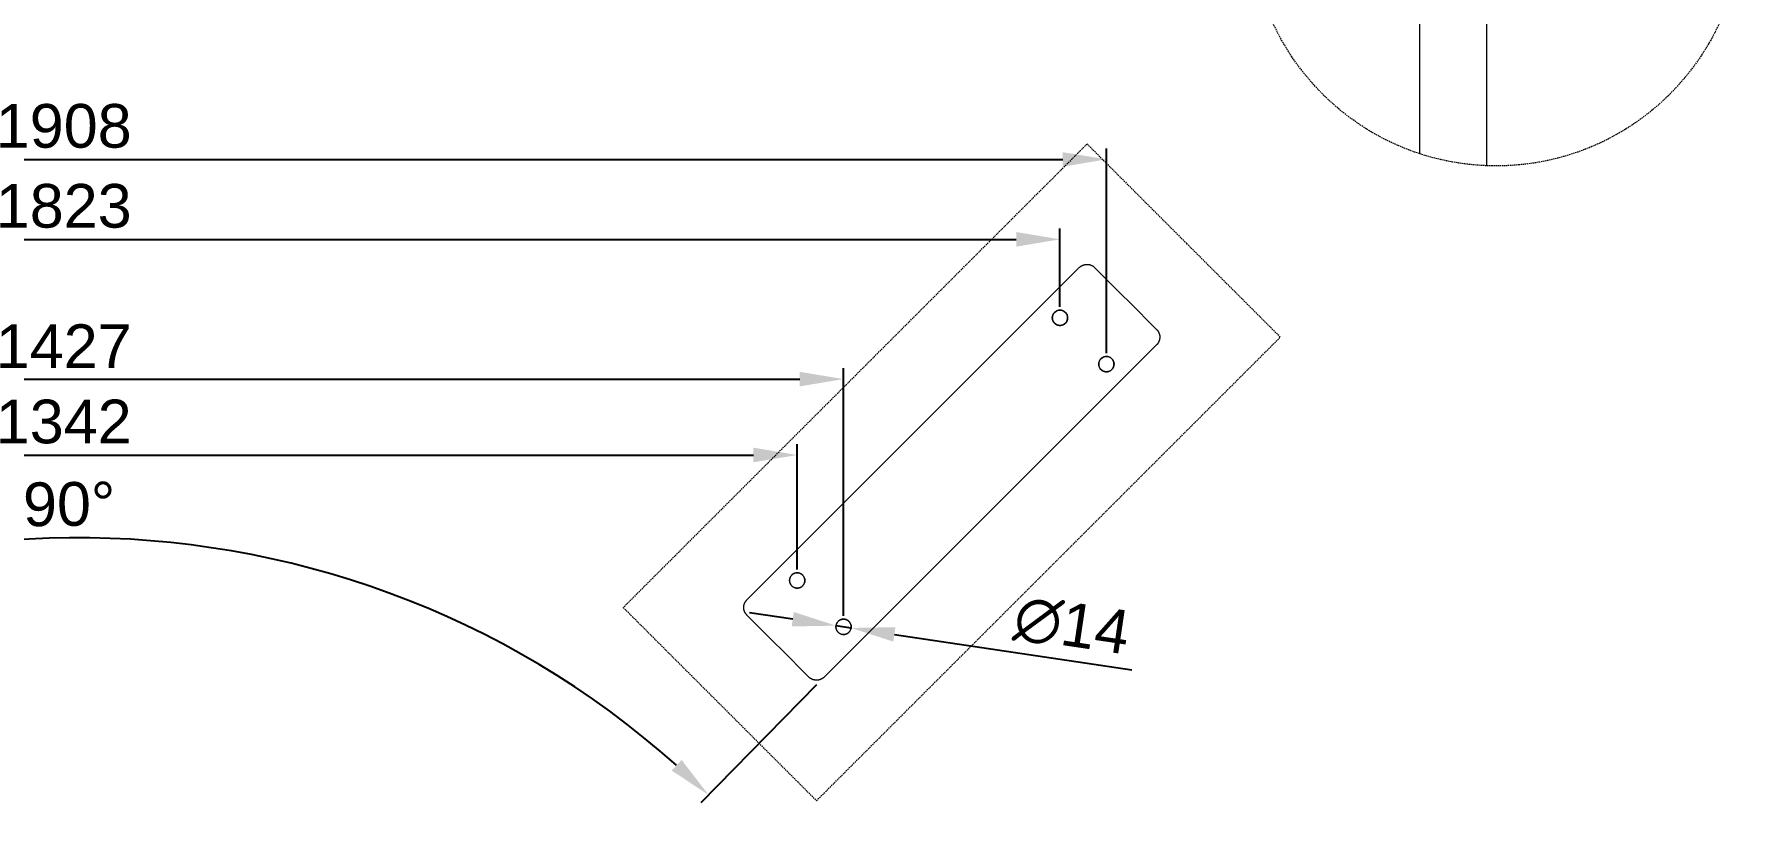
# Model space of a CAD drawing. Header units: millimetres. Extents: x -507 to 4570, y -12 to 3479.
# Drawn here: x 773 to 2335, y -12 to 703 of the extents above; entities that cross this region are included whole.
import ezdxf

# ---------------------------------------------------------------- set-up
doc = ezdxf.new("R2010")
doc.units = ezdxf.units.MM
doc.linetypes.add('HIDDEN', pattern=[1.905, 1.27, -0.635])
for name, color, linetype, lineweight in [('ZANO_R', 7, 'Continuous', 0), ('ZANO_R_przerywana', 7, 'HIDDEN', 0), ('ZANO_W', 1, 'Continuous', 0)]:
    doc.layers.add(name, color=color, linetype=linetype, lineweight=lineweight)
doc.styles.add('Arial', font='arial.ttf')
doc.styles.get("Standard").update_dxf_attribs({"font": 'ARIALUNI.TTF'})
doc.dimstyles.new('pl i ang', dxfattribs={"dimtxt": 50, "dimasz": 50, "dimexe": 1.25, "dimexo": 0.625, "dimgap": 10, "dimtad": 1, "dimtoh": 1, "dimtxsty": 'Standard', "dimcen": 2.5, "dimclrd": 1, "dimclre": 1, "dimclrt": 1, "dimadec": 0, "dimazin": 0, "dimtfac": 1, "dimtmove": 0, "dimatfit": 3, "dimfxl": 1, "dimarcsym": 1})

# ---------------------------------------------------------------- blocks, each defined once
blk = doc.blocks.new('*D433')
at = {"layer": 'ZANO_W', "color": 1, "lineweight": -2}
for p, q in [((128.7, 212.9), (128.7, 327.7)), ((168.7, 317.7), (1430.8, 317.7)), ((1470.8, 212.9), (1470.8, 327.7))]:
    blk.add_line(p, q, dxfattribs=at)
at = {"layer": 'ZANO_W', "color": 1}
for points in [[(168.7, 324.4), (168.7, 311), (128.7, 317.7)], [(1430.8, 311), (1430.8, 324.4), (1470.8, 317.7)]]:
    blk.add_solid(points, dxfattribs=at)
at = {"layer": 'ZANO_W', "color": 1, "insert": (799.8, 348.1), "char_height": 40, "attachment_point": 5, "style": 'Arial'}
blk.add_mtext('1342', dxfattribs=at)
blk = doc.blocks.new('*D434')
at = {"layer": 'ZANO_W', "color": 1, "lineweight": -2}
for p, q in [((86.3, 170.4), (86.3, 397.2)), ((1513.2, 170.4), (1513.2, 397.2)), ((126.3, 387.2), (1473.2, 387.2))]:
    blk.add_line(p, q, dxfattribs=at)
at = {"layer": 'ZANO_W', "color": 1}
for points in [[(126.3, 393.8), (126.3, 380.5), (86.3, 387.2)], [(1473.2, 380.5), (1473.2, 393.8), (1513.2, 387.2)]]:
    blk.add_solid(points, dxfattribs=at)
at = {"layer": 'ZANO_W', "color": 1, "insert": (799.8, 417.3), "char_height": 40, "attachment_point": 5, "style": 'Arial'}
blk.add_mtext('1427', dxfattribs=at)
blk = doc.blocks.new('*D435')
at = {"layer": 'ZANO_W', "color": 1, "lineweight": -2}
for p, q in [((-111.7, 453.3), (-111.7, 525.1)), ((1711.2, 453.3), (1711.2, 525.1)), ((-71.7, 515.1), (1671.2, 515.1))]:
    blk.add_line(p, q, dxfattribs=at)
at = {"layer": 'ZANO_W', "color": 1}
for points in [[(-71.7, 521.8), (-71.7, 508.4), (-111.7, 515.1)], [(1671.2, 508.4), (1671.2, 521.8), (1711.2, 515.1)]]:
    blk.add_solid(points, dxfattribs=at)
at = {"layer": 'ZANO_W', "color": 1, "insert": (799.8, 545.5), "char_height": 40, "attachment_point": 5, "style": 'Arial'}
blk.add_mtext('1823', dxfattribs=at)
blk = doc.blocks.new('*D436')
at = {"layer": 'ZANO_W', "color": 1, "lineweight": -2}
for p, q in [((-154.1, 410.9), (-154.1, 598.3)), ((1753.7, 410.9), (1753.7, 598.3)), ((-114.1, 588.3), (1713.7, 588.3))]:
    blk.add_line(p, q, dxfattribs=at)
at = {"layer": 'ZANO_W', "color": 1}
for points in [[(-114.1, 594.9), (-114.1, 581.6), (-154.1, 588.3)], [(1713.7, 581.6), (1713.7, 594.9), (1753.7, 588.3)]]:
    blk.add_solid(points, dxfattribs=at)
at = {"layer": 'ZANO_W', "color": 1, "insert": (799.8, 618.7), "char_height": 40, "attachment_point": 5, "style": 'Arial'}
blk.add_mtext('1908', dxfattribs=at)
blk = doc.blocks.new('*D437')
at = {"layer": 'ZANO_W', "color": 1, "lineweight": -2}
for p, q in [((110.5, 107.7), (232.1, -11.7)), ((1488.6, 107.3), (1382.8, -0.7))]:
    blk.add_line(p, q, dxfattribs=at)
blk.add_arc((812.9, -582.4), 824.3, 48.3709, 132.7252, dxfattribs=at)
at = {"layer": 'ZANO_W', "color": 1}
for points in [[(1356, 28.9), (1365.1, 38.6), (1389.8, 6.5)], [(249, 28), (258.3, 18.4), (225, -4.7)]]:
    blk.add_solid(points, dxfattribs=at)
at = {"layer": 'ZANO_W', "color": 1, "insert": (804.8, 272.6), "char_height": 40, "attachment_point": 5, "rotation": 0.5481, "style": 'Arial'}
blk.add_mtext('90%%d', dxfattribs=at)
blk = doc.blocks.new('*D438')
at = {"layer": 'ZANO_W', "color": 1, "lineweight": -2}
for p, q in [((1466.7, 167.4), (1427.2, 173.2)), ((1506.3, 161.5), (1520.2, 159.4)), ((1559.7, 153.5), (1777.1, 121.2))]:
    blk.add_line(p, q, dxfattribs=at)
at = {"layer": 'ZANO_W', "color": 1}
for points in [[(1465.8, 160.8), (1467.7, 174), (1506.3, 161.5)], [(1560.7, 160.1), (1558.7, 146.9), (1520.2, 159.4)]]:
    blk.add_solid(points, dxfattribs=at)
at = {"layer": 'ZANO_W', "color": 1, "insert": (1722.1, 161.3), "char_height": 40, "attachment_point": 5, "rotation": 351.5425, "style": 'Arial'}
blk.add_mtext('∅14', dxfattribs=at)
blk = doc.blocks.new('*D453')
at = {"layer": 'ZANO_W', "color": 1, "lineweight": -2}
blk.add_line((1013, 1135.9), (939, 839.8), dxfattribs=at)
at = {"layer": 'ZANO_W', "color": 1}
blk.add_solid([(1019.4, 1134.3), (1006.5, 1137.5), (1022.7, 1174.7)], dxfattribs=at)
at = {"layer": 'ZANO_W', "color": 1, "insert": (927.2, 918.2), "char_height": 40, "attachment_point": 5, "rotation": 75.9775, "style": 'Arial'}
blk.add_mtext('R920', dxfattribs=at)
blk = doc.blocks.new('*D454')
at = {"layer": 'ZANO_W', "color": 1, "lineweight": -2}
blk.add_line((1283.3, 1521.1), (1007.1, 813.4), dxfattribs=at)
at = {"layer": 'ZANO_W', "color": 1}
blk.add_solid([(1289.5, 1518.7), (1277, 1523.6), (1297.8, 1558.4)], dxfattribs=at)
at = {"layer": 'ZANO_W', "color": 1, "insert": (1011, 907.2), "char_height": 40, "attachment_point": 5, "rotation": 68.6823, "style": 'Arial'}
blk.add_mtext('R1370', dxfattribs=at)
blk = doc.blocks.new('*D455')
at = {"layer": 'ZANO_W', "color": 1, "lineweight": -2}
blk.add_line((1584.8, 1571.8), (1096.5, 769.7), dxfattribs=at)
at = {"layer": 'ZANO_W', "color": 1}
blk.add_solid([(1590.5, 1568.4), (1579.1, 1575.3), (1605.6, 1606)], dxfattribs=at)
at = {"layer": 'ZANO_W', "color": 1, "insert": (1116.7, 861.4), "char_height": 40, "attachment_point": 5, "rotation": 58.6713, "style": 'Arial'}
blk.add_mtext('R1550', dxfattribs=at)

msp = doc.modelspace()

# ---------------------------------------------------------------- linework, layer by layer
at = {"layer": 'ZANO_R'}
for p, q in [((2040.2, 772.5), (2040.2, 593.5)), ((2101.5, 772.5), (2101.5, 582.4)), ((1728.9, 489.3), (1424.8, 185.2)), ((1728.9, 489.3), (1729.2, 489.5)), ((1729.2, 489.5), (1729.4, 489.7)), ((1729.4, 489.7), (1729.7, 489.9)), ((1729.7, 489.9), (1729.9, 490.2)), ((1729.9, 490.2), (1730.2, 490.4)), ((1730.2, 490.4), (1730.5, 490.6)), ((1730.5, 490.6), (1730.8, 490.7)), ((1730.8, 490.7), (1731.1, 490.9)), ((1731.1, 490.9), (1731.4, 491.1)), ((1731.4, 491.1), (1731.7, 491.2)), ((1731.7, 491.2), (1732, 491.4)), ((1732, 491.4), (1732.3, 491.5)), ((1732.3, 491.5), (1732.7, 491.6)), ((1732.7, 491.6), (1733, 491.7)), ((1733, 491.7), (1733.3, 491.8)), ((1733.3, 491.8), (1733.7, 491.9)), ((1733.7, 491.9), (1734, 492)), ((1734, 492), (1734.3, 492)), ((1734.3, 492), (1734.7, 492.1)), ((1734.7, 492.1), (1735, 492.1)), ((1735, 492.1), (1735.4, 492.2)), ((1735.4, 492.2), (1735.7, 492.2)), ((1735.7, 492.2), (1736, 492.2)), ((1736, 492.2), (1736.4, 492.2)), ((1736.4, 492.2), (1736.7, 492.2)), ((1736.7, 492.2), (1737.1, 492.1)), ((1737.1, 492.1), (1737.4, 492.1)), ((1737.4, 492.1), (1737.8, 492)), ((1737.8, 492), (1738.1, 492)), ((1738.1, 492), (1738.4, 491.9)), ((1738.4, 491.9), (1738.8, 491.8)), ((1738.8, 491.8), (1739.1, 491.7)), ((1739.1, 491.7), (1739.4, 491.6)), ((1739.4, 491.6), (1739.7, 491.4)), ((1739.7, 491.4), (1740.1, 491.3)), ((1740.1, 491.3), (1740.4, 491.2)), ((1740.4, 491.2), (1740.7, 491)), ((1740.7, 491), (1741, 490.8)), ((1741, 490.8), (1741.3, 490.7)), ((1741.3, 490.7), (1768.5, 463.8)), ((1768.5, 463.8), (1774.2, 458.1)), ((1799.6, 432.7), (1774.2, 458.1)), ((1704.3, 444), (1704.2, 443.8)), ((1704.2, 443.8), (1704.2, 443.5)), ((1704.2, 443.5), (1704.2, 443.3)), ((1704.2, 443.3), (1704.2, 443)), ((1704.2, 443), (1704.2, 442.8)), ((1704.2, 442.8), (1704.3, 442.5)), ((1704.4, 444.7), (1704.3, 444.5)), ((1704.3, 444.5), (1704.3, 444.2)), ((1704.3, 444.2), (1704.3, 444)), ((1704.3, 442.5), (1704.3, 442.3)), ((1704.3, 442.3), (1704.3, 442.1)), ((1704.3, 442.1), (1704.4, 441.8)), ((1704.5, 445.2), (1704.4, 445)), ((1704.4, 445), (1704.4, 444.7)), ((1704.4, 441.8), (1704.4, 441.6)), ((1704.4, 441.6), (1704.5, 441.3)), ((1704.6, 445.4), (1704.5, 445.2)), ((1704.5, 441.3), (1704.6, 441.1)), ((1704.7, 445.9), (1704.6, 445.7)), ((1704.6, 445.7), (1704.6, 445.4)), ((1704.6, 441.1), (1704.7, 440.9)), ((1704.8, 446.1), (1704.7, 445.9)), ((1704.7, 440.9), (1704.7, 440.7)), ((1704.7, 440.7), (1704.8, 440.4)), ((1704.9, 446.3), (1704.8, 446.1)), ((1704.8, 440.4), (1704.9, 440.2)), ((1705, 446.5), (1704.9, 446.3)), ((1704.9, 440.2), (1705, 440)), ((1705.1, 446.8), (1705, 446.5)), ((1705, 440), (1705.2, 439.8)), ((1705.3, 447), (1705.1, 446.8)), ((1705.2, 439.8), (1705.3, 439.6)), ((1705.4, 447.2), (1705.3, 447)), ((1705.3, 439.6), (1705.4, 439.4)), ((1705.5, 447.4), (1705.4, 447.2)), ((1705.4, 439.4), (1705.6, 439.2)), ((1705.7, 447.6), (1705.5, 447.4)), ((1705.6, 439.2), (1705.7, 439)), ((1705.8, 447.8), (1705.7, 447.6)), ((1705.7, 439), (1705.9, 438.8)), ((1706, 447.9), (1705.8, 447.8)), ((1705.9, 438.8), (1706, 438.6)), ((1706.2, 448.1), (1706, 447.9)), ((1706, 438.6), (1706.2, 438.4)), ((1706.3, 448.3), (1706.2, 448.1)), ((1706.2, 438.4), (1706.4, 438.3)), ((1706.5, 448.5), (1706.3, 448.3)), ((1706.4, 438.3), (1706.5, 438.1)), ((1706.7, 448.6), (1706.5, 448.5)), ((1706.5, 438.1), (1706.7, 437.9)), ((1706.9, 448.8), (1706.7, 448.6)), ((1706.7, 437.9), (1706.9, 437.8)), ((1707.1, 448.9), (1706.9, 448.8)), ((1706.9, 437.8), (1707.1, 437.6)), ((1707.3, 449.1), (1707.1, 448.9)), ((1707.1, 437.6), (1707.3, 437.5)), ((1707.5, 449.2), (1707.3, 449.1)), ((1707.3, 437.5), (1707.5, 437.4)), ((1707.7, 449.3), (1707.5, 449.2)), ((1707.9, 449.4), (1707.7, 449.3)), ((1708.1, 449.6), (1707.9, 449.4)), ((1708.3, 449.7), (1708.1, 449.6)), ((1708.5, 449.8), (1708.3, 449.7)), ((1708.8, 449.8), (1708.5, 449.8)), ((1709, 449.9), (1708.8, 449.8)), ((1709.2, 450), (1709, 449.9)), ((1709.5, 450.1), (1709.2, 450)), ((1709.7, 450.1), (1709.5, 450.1)), ((1709.9, 450.2), (1709.7, 450.1)), ((1710.2, 450.2), (1709.9, 450.2)), ((1710.4, 450.2), (1710.2, 450.2)), ((1710.7, 450.3), (1710.4, 450.2)), ((1710.9, 450.3), (1710.7, 450.3)), ((1711.1, 450.3), (1710.9, 450.3)), ((1711.4, 450.3), (1711.1, 450.3)), ((1711.6, 450.3), (1711.4, 450.3)), ((1711.9, 450.3), (1711.6, 450.3)), ((1712.1, 450.2), (1711.9, 450.3)), ((1712.4, 450.2), (1712.1, 450.2)), ((1712.6, 450.2), (1712.4, 450.2)), ((1712.8, 450.1), (1712.6, 450.2)), ((1713.1, 450), (1712.8, 450.1)), ((1713.3, 450), (1713.1, 450)), ((1713.5, 449.9), (1713.3, 450)), ((1713.8, 449.8), (1713.5, 449.9)), ((1714, 449.7), (1713.8, 449.8)), ((1714.2, 449.6), (1714, 449.7)), ((1714.4, 449.5), (1714.2, 449.6)), ((1714.6, 449.4), (1714.4, 449.5)), ((1714.8, 449.3), (1714.6, 449.4)), ((1715.1, 449.2), (1714.8, 449.3)), ((1714.9, 437.3), (1715.1, 437.5)), ((1715.3, 449), (1715.1, 449.2)), ((1715.1, 437.5), (1715.3, 437.6)), ((1715.5, 448.9), (1715.3, 449)), ((1715.3, 437.6), (1715.5, 437.7)), ((1715.6, 448.7), (1715.5, 448.9)), ((1715.5, 437.7), (1715.7, 437.9)), ((1715.8, 448.6), (1715.6, 448.7)), ((1715.7, 437.9), (1715.9, 438)), ((1716, 448.4), (1715.8, 448.6)), ((1715.9, 438), (1716, 438.2)), ((1716.2, 448.2), (1716, 448.4)), ((1716, 438.2), (1716.2, 438.4)), ((1716.4, 448.1), (1716.2, 448.2)), ((1716.2, 438.4), (1716.4, 438.6)), ((1716.5, 447.9), (1716.4, 448.1)), ((1716.4, 438.6), (1716.5, 438.7)), ((1716.7, 447.7), (1716.5, 447.9)), ((1716.5, 438.7), (1716.7, 438.9)), ((1716.8, 447.5), (1716.7, 447.7)), ((1716.7, 438.9), (1716.8, 439.1)), ((1717, 447.3), (1716.8, 447.5)), ((1716.8, 439.1), (1717, 439.3)), ((1717.1, 447.1), (1717, 447.3)), ((1717, 439.3), (1717.1, 439.5)), ((1717.2, 446.9), (1717.1, 447.1)), ((1717.1, 439.5), (1717.2, 439.7)), ((1717.3, 446.7), (1717.2, 446.9)), ((1717.2, 439.7), (1717.4, 439.9)), ((1717.5, 446.5), (1717.3, 446.7)), ((1717.4, 439.9), (1717.5, 440.1)), ((1717.6, 446.3), (1717.5, 446.5)), ((1717.5, 440.1), (1717.6, 440.4)), ((1717.7, 446), (1717.6, 446.3)), ((1717.6, 440.4), (1717.7, 440.6)), ((1717.8, 445.8), (1717.7, 446)), ((1717.7, 440.6), (1717.8, 440.8)), ((1717.8, 445.6), (1717.8, 445.8)), ((1717.9, 445.3), (1717.8, 445.6)), ((1717.8, 440.8), (1717.9, 441)), ((1718, 445.1), (1717.9, 445.3)), ((1717.9, 441.3), (1718, 441.5)), ((1717.9, 441), (1717.9, 441.3)), ((1718, 444.9), (1718, 445.1)), ((1718.1, 444.6), (1718, 444.9)), ((1718, 441.5), (1718.1, 441.7)), ((1718.1, 444.4), (1718.1, 444.6)), ((1718.2, 444.2), (1718.1, 444.4)), ((1718.1, 442.2), (1718.2, 442.5)), ((1718.1, 442), (1718.1, 442.2)), ((1718.1, 441.7), (1718.1, 442)), ((1718.2, 443.9), (1718.2, 444.2)), ((1718.2, 443.7), (1718.2, 443.9)), ((1718.2, 443.4), (1718.2, 443.7)), ((1718.2, 443.2), (1718.2, 443.4)), ((1718.2, 442.9), (1718.2, 443.2)), ((1718.2, 442.7), (1718.2, 442.9)), ((1718.2, 442.5), (1718.2, 442.7)), ((1707.5, 437.4), (1707.7, 437.2)), ((1707.7, 437.2), (1707.9, 437.1)), ((1707.9, 437.1), (1708.1, 437)), ((1708.1, 437), (1708.4, 436.9)), ((1708.4, 436.9), (1708.6, 436.8)), ((1708.6, 436.8), (1708.8, 436.7)), ((1708.8, 436.7), (1709, 436.6)), ((1709, 436.6), (1709.3, 436.6)), ((1709.3, 436.6), (1709.5, 436.5)), ((1709.5, 436.5), (1709.7, 436.4)), ((1709.7, 436.4), (1710, 436.4)), ((1710, 436.4), (1710.2, 436.4)), ((1710.2, 436.4), (1710.5, 436.3)), ((1710.5, 436.3), (1710.7, 436.3)), ((1710.7, 436.3), (1710.9, 436.3)), ((1710.9, 436.3), (1711.2, 436.3)), ((1711.2, 436.3), (1711.4, 436.3)), ((1711.4, 436.3), (1711.7, 436.3)), ((1711.7, 436.3), (1711.9, 436.3)), ((1711.9, 436.3), (1712.2, 436.4)), ((1712.2, 436.4), (1712.4, 436.4)), ((1712.4, 436.4), (1712.6, 436.4)), ((1712.6, 436.4), (1712.9, 436.5)), ((1712.9, 436.5), (1713.1, 436.5)), ((1713.1, 436.5), (1713.3, 436.6)), ((1713.3, 436.6), (1713.6, 436.7)), ((1713.6, 436.7), (1713.8, 436.8)), ((1713.8, 436.8), (1714, 436.9)), ((1714, 436.9), (1714.2, 437)), ((1714.2, 437), (1714.5, 437.1)), ((1714.5, 437.1), (1714.7, 437.2)), ((1714.7, 437.2), (1714.9, 437.3)), ((1799.6, 432.7), (1799.9, 432.4)), ((1799.9, 432.4), (1800.1, 432.2)), ((1800.1, 432.2), (1800.3, 431.9)), ((1800.3, 431.9), (1800.5, 431.7)), ((1800.5, 431.7), (1800.7, 431.4)), ((1800.7, 431.4), (1800.9, 431.1)), ((1800.9, 431.1), (1801.1, 430.8)), ((1801.1, 430.8), (1801.3, 430.5)), ((1801.3, 430.5), (1801.4, 430.2)), ((1801.4, 430.2), (1801.6, 429.9)), ((1801.6, 429.9), (1801.7, 429.6)), ((1801.7, 429.6), (1801.8, 429.3)), ((1801.8, 421.9), (1801.7, 421.6)), ((1801.8, 429.3), (1802, 429)), ((1802, 422.3), (1801.8, 421.9)), ((1802, 429), (1802.1, 428.6)), ((1802.1, 422.6), (1802, 422.3)), ((1802.1, 428.6), (1802.2, 428.3)), ((1802.2, 422.9), (1802.1, 422.6)), ((1802.2, 428.3), (1802.3, 428)), ((1802.3, 423.2), (1802.2, 422.9)), ((1802.3, 428), (1802.3, 427.6)), ((1802.3, 427.6), (1802.4, 427.3)), ((1802.4, 423.9), (1802.3, 423.6)), ((1802.3, 423.6), (1802.3, 423.2)), ((1802.4, 427.3), (1802.5, 427)), ((1802.5, 424.3), (1802.4, 423.9)), ((1802.5, 427), (1802.5, 426.6)), ((1802.5, 426.6), (1802.5, 426.3)), ((1802.5, 426.3), (1802.5, 426)), ((1802.5, 426), (1802.5, 425.6)), ((1802.5, 425.6), (1802.5, 425.3)), ((1802.5, 425.3), (1802.5, 424.9)), ((1802.5, 424.9), (1802.5, 424.6)), ((1802.5, 424.6), (1802.5, 424.3)), ((1495.6, 114.5), (1799.6, 418.5)), ((1749.2, 406.3), (1749, 406.1)), ((1749.4, 406.4), (1749.2, 406.3)), ((1749.6, 406.6), (1749.4, 406.4)), ((1749.8, 406.7), (1749.6, 406.6)), ((1750, 406.8), (1749.8, 406.7)), ((1750.2, 407), (1750, 406.8)), ((1750.4, 407.1), (1750.2, 407)), ((1750.6, 407.2), (1750.4, 407.1)), ((1750.9, 407.3), (1750.6, 407.2)), ((1751.1, 407.4), (1750.9, 407.3)), ((1751.3, 407.5), (1751.1, 407.4)), ((1751.5, 407.5), (1751.3, 407.5)), ((1751.8, 407.6), (1751.5, 407.5)), ((1752, 407.7), (1751.8, 407.6)), ((1752.2, 407.7), (1752, 407.7)), ((1752.5, 407.8), (1752.2, 407.7)), ((1752.7, 407.8), (1752.5, 407.8)), ((1753, 407.8), (1752.7, 407.8)), ((1753.2, 407.8), (1753, 407.8)), ((1753.4, 407.9), (1753.2, 407.8)), ((1753.7, 407.9), (1753.4, 407.9)), ((1753.9, 407.9), (1753.7, 407.9)), ((1754.2, 407.8), (1753.9, 407.9)), ((1754.4, 407.8), (1754.2, 407.8)), ((1754.7, 407.8), (1754.4, 407.8)), ((1754.9, 407.8), (1754.7, 407.8)), ((1755.1, 407.7), (1754.9, 407.8)), ((1755.4, 407.6), (1755.1, 407.7)), ((1755.6, 407.6), (1755.4, 407.6)), ((1755.8, 407.5), (1755.6, 407.6)), ((1756.1, 407.4), (1755.8, 407.5)), ((1756.3, 407.3), (1756.1, 407.4)), ((1756.5, 407.2), (1756.3, 407.3)), ((1756.7, 407.1), (1756.5, 407.2)), ((1757, 407), (1756.7, 407.1)), ((1757.2, 406.9), (1757, 407)), ((1757.4, 406.8), (1757.2, 406.9)), ((1757.6, 406.7), (1757.4, 406.8)), ((1757.8, 406.5), (1757.6, 406.7)), ((1758, 406.4), (1757.8, 406.5)), ((1758.2, 406.2), (1758, 406.4)), ((1758.3, 406.1), (1758.2, 406.2)), ((1799.9, 418.8), (1799.6, 418.5)), ((1800.1, 419), (1799.9, 418.8)), ((1800.3, 419.3), (1800.1, 419)), ((1800.5, 419.6), (1800.3, 419.3)), ((1800.7, 419.8), (1800.5, 419.6)), ((1800.9, 420.1), (1800.7, 419.8)), ((1801.1, 420.4), (1800.9, 420.1)), ((1801.3, 420.7), (1801.1, 420.4)), ((1801.4, 421), (1801.3, 420.7)), ((1801.6, 421.3), (1801.4, 421)), ((1801.7, 421.6), (1801.6, 421.3)), ((1746.8, 402.2), (1746.7, 401.9)), ((1746.7, 401.9), (1746.7, 401.7)), ((1746.7, 401.7), (1746.7, 401.4)), ((1746.7, 401.4), (1746.7, 401.2)), ((1746.7, 401.2), (1746.7, 401)), ((1746.7, 401), (1746.7, 400.7)), ((1746.7, 400.7), (1746.7, 400.5)), ((1746.7, 400.5), (1746.7, 400.2)), ((1746.7, 400.2), (1746.7, 400)), ((1746.7, 400), (1746.7, 399.8)), ((1746.7, 399.8), (1746.8, 399.5)), ((1746.9, 402.6), (1746.8, 402.4)), ((1746.8, 402.4), (1746.8, 402.2)), ((1746.8, 399.5), (1746.8, 399.3)), ((1746.8, 399.3), (1746.9, 399)), ((1747, 403.1), (1746.9, 402.9)), ((1746.9, 402.9), (1746.9, 402.6)), ((1746.9, 399), (1747, 398.8)), ((1747.1, 403.3), (1747, 403.1)), ((1747, 398.8), (1747, 398.6)), ((1747, 398.6), (1747.1, 398.3)), ((1747.2, 403.6), (1747.1, 403.3)), ((1747.1, 398.3), (1747.2, 398.1)), ((1747.3, 403.8), (1747.2, 403.6)), ((1747.2, 398.1), (1747.3, 397.9)), ((1747.4, 404), (1747.3, 403.8)), ((1747.3, 397.9), (1747.4, 397.7)), ((1747.5, 404.2), (1747.4, 404)), ((1747.4, 397.7), (1747.5, 397.5)), ((1747.6, 404.4), (1747.5, 404.2)), ((1747.5, 397.5), (1747.7, 397.3)), ((1747.8, 404.6), (1747.6, 404.4)), ((1747.7, 397.3), (1747.8, 397)), ((1747.9, 404.8), (1747.8, 404.6)), ((1747.8, 397), (1747.9, 396.8)), ((1748, 405), (1747.9, 404.8)), ((1747.9, 396.8), (1748.1, 396.7)), ((1748.2, 405.2), (1748, 405)), ((1748.1, 396.7), (1748.2, 396.5)), ((1748.3, 405.4), (1748.2, 405.2)), ((1748.2, 396.5), (1748.4, 396.3)), ((1748.5, 405.6), (1748.3, 405.4)), ((1748.4, 396.3), (1748.5, 396.1)), ((1748.7, 405.8), (1748.5, 405.6)), ((1748.5, 396.1), (1748.7, 395.9)), ((1748.8, 405.9), (1748.7, 405.8)), ((1748.7, 395.9), (1748.9, 395.7)), ((1749, 406.1), (1748.8, 405.9)), ((1748.9, 395.7), (1749.1, 395.6)), ((1749.1, 395.6), (1749.2, 395.4)), ((1749.2, 395.4), (1749.4, 395.3)), ((1749.4, 395.3), (1749.6, 395.1)), ((1749.6, 395.1), (1749.8, 395)), ((1749.8, 395), (1750, 394.9)), ((1750, 394.9), (1750.2, 394.7)), ((1750.2, 394.7), (1750.5, 394.6)), ((1750.5, 394.6), (1750.7, 394.5)), ((1750.7, 394.5), (1750.9, 394.4)), ((1750.9, 394.4), (1751.1, 394.3)), ((1751.1, 394.3), (1751.4, 394.3)), ((1751.4, 394.3), (1751.6, 394.2)), ((1751.6, 394.2), (1751.8, 394.1)), ((1751.8, 394.1), (1752.1, 394)), ((1752.1, 394), (1752.3, 394)), ((1752.3, 394), (1752.5, 394)), ((1752.5, 394), (1752.8, 393.9)), ((1752.8, 393.9), (1753, 393.9)), ((1753, 393.9), (1753.3, 393.9)), ((1753.3, 393.9), (1753.5, 393.9)), ((1753.5, 393.9), (1753.7, 393.9)), ((1753.7, 393.9), (1754, 393.9)), ((1754, 393.9), (1754.2, 393.9)), ((1754.2, 393.9), (1754.5, 393.9)), ((1754.5, 393.9), (1754.7, 393.9)), ((1754.7, 393.9), (1754.9, 394)), ((1754.9, 394), (1755.2, 394)), ((1755.2, 394), (1755.4, 394.1)), ((1755.4, 394.1), (1755.7, 394.2)), ((1755.7, 394.2), (1755.9, 394.2)), ((1755.9, 394.2), (1756.1, 394.3)), ((1756.1, 394.3), (1756.3, 394.4)), ((1756.3, 394.4), (1756.6, 394.5)), ((1756.6, 394.5), (1756.8, 394.6)), ((1756.8, 394.6), (1757, 394.7)), ((1757, 394.7), (1757.2, 394.8)), ((1757.2, 394.8), (1757.4, 395)), ((1757.4, 395), (1757.6, 395.1)), ((1757.6, 395.1), (1757.8, 395.2)), ((1757.8, 395.2), (1758, 395.4)), ((1758, 395.4), (1758.2, 395.5)), ((1758.2, 395.5), (1758.4, 395.7)), ((1758.5, 405.9), (1758.3, 406.1)), ((1758.4, 395.7), (1758.6, 395.9)), ((1758.7, 405.7), (1758.5, 405.9)), ((1758.6, 395.9), (1758.7, 396)), ((1758.9, 405.5), (1758.7, 405.7)), ((1758.7, 396), (1758.9, 396.2)), ((1759, 405.4), (1758.9, 405.5)), ((1758.9, 396.2), (1759, 396.4)), ((1759.2, 405.2), (1759, 405.4)), ((1759, 396.4), (1759.2, 396.6)), ((1759.3, 405), (1759.2, 405.2)), ((1759.2, 396.6), (1759.3, 396.8)), ((1759.5, 404.8), (1759.3, 405)), ((1759.3, 396.8), (1759.5, 397)), ((1759.6, 404.6), (1759.5, 404.8)), ((1759.5, 397), (1759.6, 397.2)), ((1759.7, 404.4), (1759.6, 404.6)), ((1759.6, 397.2), (1759.7, 397.4)), ((1759.8, 404.2), (1759.7, 404.4)), ((1759.7, 397.4), (1759.9, 397.6)), ((1759.9, 403.9), (1759.8, 404.2)), ((1760, 403.7), (1759.9, 403.9)), ((1759.9, 397.6), (1760, 397.8)), ((1760.1, 403.5), (1760, 403.7)), ((1760, 397.8), (1760.1, 398.1)), ((1760.2, 403.3), (1760.1, 403.5)), ((1760.1, 398.1), (1760.2, 398.3)), ((1760.3, 403), (1760.2, 403.3)), ((1760.2, 398.5), (1760.3, 398.7)), ((1760.2, 398.3), (1760.2, 398.5)), ((1760.4, 402.8), (1760.3, 403)), ((1760.3, 398.7), (1760.4, 399)), ((1760.4, 402.6), (1760.4, 402.8)), ((1760.5, 402.3), (1760.4, 402.6)), ((1760.4, 399), (1760.5, 399.2)), ((1760.5, 402.1), (1760.5, 402.3)), ((1760.6, 401.9), (1760.5, 402.1)), ((1760.5, 399.4), (1760.6, 399.7)), ((1760.5, 399.2), (1760.5, 399.4)), ((1760.6, 401.6), (1760.6, 401.9)), ((1760.6, 401.4), (1760.6, 401.6)), ((1760.6, 401.1), (1760.6, 401.4)), ((1760.7, 400.9), (1760.6, 401.1)), ((1760.6, 400.6), (1760.7, 400.9)), ((1760.6, 400.4), (1760.6, 400.6)), ((1760.6, 400.2), (1760.6, 400.4)), ((1760.6, 399.9), (1760.6, 400.2)), ((1760.6, 399.7), (1760.6, 399.9)), ((1463.9, 203.7), (1463.8, 203.5)), ((1463.8, 203.5), (1463.8, 203.3)), ((1463.8, 203.3), (1463.8, 203)), ((1464, 204.5), (1463.9, 204.2)), ((1463.9, 204.2), (1463.9, 204)), ((1463.9, 204), (1463.9, 203.7)), ((1464.1, 204.7), (1464, 204.5)), ((1464.2, 205.2), (1464.1, 204.9)), ((1464.1, 204.9), (1464.1, 204.7)), ((1464.3, 205.4), (1464.2, 205.2)), ((1464.4, 205.6), (1464.3, 205.4)), ((1464.5, 205.8), (1464.4, 205.6)), ((1464.6, 206.1), (1464.5, 205.8)), ((1464.7, 206.3), (1464.6, 206.1)), ((1464.8, 206.5), (1464.7, 206.3)), ((1464.9, 206.7), (1464.8, 206.5)), ((1465.1, 206.9), (1464.9, 206.7)), ((1465.2, 207.1), (1465.1, 206.9)), ((1465.4, 207.3), (1465.2, 207.1)), ((1465.5, 207.5), (1465.4, 207.3)), ((1465.7, 207.6), (1465.5, 207.5)), ((1465.9, 207.8), (1465.7, 207.6)), ((1466, 208), (1465.9, 207.8)), ((1466.2, 208.2), (1466, 208)), ((1466.4, 208.3), (1466.2, 208.2)), ((1466.6, 208.5), (1466.4, 208.3)), ((1466.8, 208.6), (1466.6, 208.5)), ((1467, 208.7), (1466.8, 208.6)), ((1467.2, 208.9), (1467, 208.7)), ((1467.4, 209), (1467.2, 208.9)), ((1467.6, 209.1), (1467.4, 209)), ((1467.8, 209.2), (1467.6, 209.1)), ((1468.1, 209.3), (1467.8, 209.2)), ((1468.3, 209.4), (1468.1, 209.3)), ((1468.5, 209.5), (1468.3, 209.4)), ((1468.7, 209.6), (1468.5, 209.5)), ((1469, 209.6), (1468.7, 209.6)), ((1469.2, 209.7), (1469, 209.6)), ((1469.4, 209.7), (1469.2, 209.7)), ((1469.7, 209.8), (1469.4, 209.7)), ((1469.9, 209.8), (1469.7, 209.8)), ((1470.2, 209.8), (1469.9, 209.8)), ((1470.4, 209.9), (1470.2, 209.8)), ((1470.7, 209.9), (1470.4, 209.9)), ((1470.9, 209.9), (1470.7, 209.9)), ((1471.1, 209.9), (1470.9, 209.9)), ((1471.4, 209.8), (1471.1, 209.9)), ((1471.6, 209.8), (1471.4, 209.8)), ((1471.9, 209.8), (1471.6, 209.8)), ((1472.1, 209.8), (1471.9, 209.8)), ((1472.3, 209.7), (1472.1, 209.8)), ((1472.6, 209.6), (1472.3, 209.7)), ((1472.8, 209.6), (1472.6, 209.6)), ((1473, 209.5), (1472.8, 209.6)), ((1473.3, 209.4), (1473, 209.5)), ((1473.5, 209.3), (1473.3, 209.4)), ((1473.7, 209.2), (1473.5, 209.3)), ((1473.9, 209.1), (1473.7, 209.2)), ((1474.2, 209), (1473.9, 209.1)), ((1474.4, 208.9), (1474.2, 209)), ((1474.6, 208.8), (1474.4, 208.9)), ((1474.8, 208.6), (1474.6, 208.8)), ((1475, 208.5), (1474.8, 208.6)), ((1475.2, 208.4), (1475, 208.5)), ((1475.4, 208.2), (1475.2, 208.4)), ((1475.5, 208), (1475.4, 208.2)), ((1475.7, 207.9), (1475.5, 208)), ((1475.9, 207.7), (1475.7, 207.9)), ((1476, 207.5), (1475.9, 207.7)), ((1476.2, 207.3), (1476, 207.5)), ((1476.4, 207.1), (1476.2, 207.3)), ((1476.5, 206.9), (1476.4, 207.1)), ((1476.6, 206.7), (1476.5, 206.9)), ((1476.8, 206.5), (1476.6, 206.7)), ((1476.9, 206.3), (1476.8, 206.5)), ((1477, 206.1), (1476.9, 206.3)), ((1477.1, 205.9), (1477, 206.1)), ((1477.2, 205.7), (1477.1, 205.9)), ((1477.3, 205.5), (1477.2, 205.7)), ((1477.4, 205.2), (1477.3, 205.5)), ((1477.5, 205), (1477.4, 205.2)), ((1477.5, 204.8), (1477.5, 205)), ((1477.6, 204.5), (1477.5, 204.8)), ((1477.7, 204.3), (1477.6, 204.5)), ((1477.7, 204.1), (1477.7, 204.3)), ((1477.7, 203.8), (1477.7, 204.1)), ((1477.8, 203.6), (1477.7, 203.8)), ((1477.8, 203.3), (1477.8, 203.6)), ((1477.8, 203.1), (1477.8, 203.3)), ((1463.8, 203), (1463.8, 202.8)), ((1463.8, 202.8), (1463.8, 202.5)), ((1463.8, 202.5), (1463.8, 202.3)), ((1463.8, 202.3), (1463.9, 202)), ((1463.9, 202), (1463.9, 201.8)), ((1463.9, 201.8), (1463.9, 201.6)), ((1463.9, 201.6), (1464, 201.3)), ((1464, 201.3), (1464, 201.1)), ((1464, 201.1), (1464.1, 200.9)), ((1464.1, 200.9), (1464.2, 200.6)), ((1464.2, 200.6), (1464.3, 200.4)), ((1464.3, 200.4), (1464.4, 200.2)), ((1464.4, 200.2), (1464.4, 200)), ((1464.4, 200), (1464.6, 199.7)), ((1464.6, 199.7), (1464.7, 199.5)), ((1464.7, 199.5), (1464.8, 199.3)), ((1464.8, 199.3), (1464.9, 199.1)), ((1464.9, 199.1), (1465, 198.9)), ((1465, 198.9), (1465.2, 198.7)), ((1465.2, 198.7), (1465.3, 198.5)), ((1465.3, 198.5), (1465.5, 198.3)), ((1465.5, 198.3), (1465.7, 198.1)), ((1465.7, 198.1), (1465.8, 198)), ((1465.8, 198), (1466, 197.8)), ((1466, 197.8), (1466.2, 197.6)), ((1466.2, 197.6), (1466.4, 197.5)), ((1466.4, 197.5), (1466.5, 197.3)), ((1466.5, 197.3), (1466.7, 197.2)), ((1466.7, 197.2), (1466.9, 197)), ((1466.9, 197), (1467.2, 196.9)), ((1467.2, 196.9), (1467.4, 196.8)), ((1467.4, 196.8), (1467.6, 196.7)), ((1467.6, 196.7), (1467.8, 196.6)), ((1467.8, 196.6), (1468, 196.5)), ((1468, 196.5), (1468.2, 196.4)), ((1468.2, 196.4), (1468.5, 196.3)), ((1468.5, 196.3), (1468.7, 196.2)), ((1468.7, 196.2), (1468.9, 196.1)), ((1468.9, 196.1), (1469.2, 196.1)), ((1469.2, 196.1), (1469.4, 196)), ((1469.4, 196), (1469.6, 196)), ((1469.6, 196), (1469.9, 195.9)), ((1469.9, 195.9), (1470.1, 195.9)), ((1470.1, 195.9), (1470.4, 195.9)), ((1470.4, 195.9), (1470.6, 195.9)), ((1470.6, 195.9), (1470.8, 195.9)), ((1470.8, 195.9), (1471.1, 195.9)), ((1471.1, 195.9), (1471.3, 195.9)), ((1471.3, 195.9), (1471.6, 195.9)), ((1471.6, 195.9), (1471.8, 195.9)), ((1471.8, 195.9), (1472.1, 196)), ((1472.1, 196), (1472.3, 196)), ((1472.3, 196), (1472.5, 196.1)), ((1472.5, 196.1), (1472.8, 196.2)), ((1472.8, 196.2), (1473, 196.2)), ((1473, 196.2), (1473.2, 196.3)), ((1473.2, 196.3), (1473.5, 196.4)), ((1473.5, 196.4), (1473.7, 196.5)), ((1473.7, 196.5), (1473.9, 196.6)), ((1473.9, 196.6), (1474.1, 196.7)), ((1474.1, 196.7), (1474.3, 196.8)), ((1474.3, 196.8), (1474.5, 196.9)), ((1474.5, 196.9), (1474.7, 197.1)), ((1474.7, 197.1), (1474.9, 197.2)), ((1474.9, 197.2), (1475.1, 197.4)), ((1475.1, 197.4), (1475.3, 197.5)), ((1475.3, 197.5), (1475.5, 197.7)), ((1475.5, 197.7), (1475.7, 197.8)), ((1475.7, 197.8), (1475.8, 198)), ((1475.8, 198), (1476, 198.2)), ((1476, 198.2), (1476.2, 198.4)), ((1476.2, 198.4), (1476.3, 198.6)), ((1476.3, 198.6), (1476.5, 198.8)), ((1476.5, 198.8), (1476.6, 199)), ((1476.6, 199), (1476.7, 199.2)), ((1476.7, 199.2), (1476.9, 199.4)), ((1476.9, 199.4), (1477, 199.6)), ((1477, 199.6), (1477.1, 199.8)), ((1477.1, 199.8), (1477.2, 200)), ((1477.2, 200), (1477.3, 200.2)), ((1477.3, 200.2), (1477.4, 200.5)), ((1477.4, 200.5), (1477.5, 200.7)), ((1477.5, 200.9), (1477.6, 201.2)), ((1477.5, 200.7), (1477.5, 200.9)), ((1477.6, 201.2), (1477.7, 201.4)), ((1477.7, 201.9), (1477.8, 202.1)), ((1477.7, 201.6), (1477.7, 201.9)), ((1477.7, 201.4), (1477.7, 201.6)), ((1477.8, 202.8), (1477.8, 203.1)), ((1477.8, 202.6), (1477.8, 202.8)), ((1477.8, 202.4), (1477.8, 202.6)), ((1477.8, 202.1), (1477.8, 202.4)), ((1421.9, 178.8), (1422, 179.1)), ((1421.9, 178.5), (1421.9, 178.8)), ((1421.9, 178.1), (1421.9, 178.5)), ((1421.9, 177.8), (1421.9, 178.1)), ((1421.9, 177.4), (1421.9, 177.8)), ((1422, 177.1), (1421.9, 177.4)), ((1422, 179.5), (1422.1, 179.8)), ((1422, 179.1), (1422, 179.5)), ((1422, 176.8), (1422, 177.1)), ((1422.1, 176.4), (1422, 176.8)), ((1422.1, 180.2), (1422.2, 180.5)), ((1422.1, 179.8), (1422.1, 180.2)), ((1422.1, 176.1), (1422.1, 176.4)), ((1422.2, 175.8), (1422.1, 176.1)), ((1422.2, 180.5), (1422.3, 180.8)), ((1422.3, 175.4), (1422.2, 175.8)), ((1422.3, 180.8), (1422.4, 181.1)), ((1422.4, 175.1), (1422.3, 175.4)), ((1422.4, 181.1), (1422.5, 181.5)), ((1422.5, 174.8), (1422.4, 175.1)), ((1422.5, 181.5), (1422.6, 181.8)), ((1422.6, 174.5), (1422.5, 174.8)), ((1422.6, 181.8), (1422.7, 182.1)), ((1422.7, 174.1), (1422.6, 174.5)), ((1422.7, 182.1), (1422.9, 182.4)), ((1422.9, 173.8), (1422.7, 174.1)), ((1422.9, 182.4), (1423, 182.7)), ((1423, 173.5), (1422.9, 173.8)), ((1423, 182.7), (1423.2, 183)), ((1423.2, 173.2), (1423, 173.5)), ((1423.2, 183), (1423.4, 183.3)), ((1423.4, 172.9), (1423.2, 173.2)), ((1423.4, 183.3), (1423.6, 183.6)), ((1423.6, 172.6), (1423.4, 172.9)), ((1423.6, 183.6), (1423.7, 183.9)), ((1423.7, 172.4), (1423.6, 172.6)), ((1423.7, 183.9), (1424, 184.2)), ((1424, 172.1), (1423.7, 172.4)), ((1424, 184.2), (1424.2, 184.4)), ((1424.2, 171.8), (1424, 172.1)), ((1424.2, 184.4), (1424.4, 184.7)), ((1424.4, 184.7), (1424.6, 184.9)), ((1424.6, 184.9), (1424.8, 185.2)), ((1424.4, 171.6), (1424.2, 171.8)), ((1424.6, 171.3), (1424.4, 171.6)), ((1424.8, 171.1), (1424.6, 171.3)), ((1424.8, 171.1), (1450.3, 145.6)), ((1506.3, 161), (1506.2, 160.7)), ((1506.2, 160.7), (1506.2, 160.5)), ((1506.2, 160.5), (1506.2, 160.2)), ((1506.2, 160.2), (1506.3, 160)), ((1506.4, 161.9), (1506.3, 161.7)), ((1506.3, 161.7), (1506.3, 161.5)), ((1506.3, 161.5), (1506.3, 161.2)), ((1506.3, 161.2), (1506.3, 161)), ((1506.3, 160), (1506.3, 159.8)), ((1506.3, 159.8), (1506.3, 159.5)), ((1506.3, 159.5), (1506.3, 159.3)), ((1506.3, 159.3), (1506.4, 159)), ((1506.5, 162.2), (1506.4, 161.9)), ((1506.4, 159), (1506.4, 158.8)), ((1506.4, 158.8), (1506.5, 158.6)), ((1506.6, 162.6), (1506.5, 162.4)), ((1506.5, 162.4), (1506.5, 162.2)), ((1506.5, 158.6), (1506.6, 158.3)), ((1506.7, 162.9), (1506.6, 162.6)), ((1506.6, 158.3), (1506.6, 158.1)), ((1506.6, 158.1), (1506.7, 157.9)), ((1506.8, 163.1), (1506.7, 162.9)), ((1506.7, 157.9), (1506.8, 157.7)), ((1506.9, 163.3), (1506.8, 163.1)), ((1506.8, 157.7), (1506.9, 157.4)), ((1507, 163.5), (1506.9, 163.3)), ((1506.9, 157.4), (1507, 157.2)), ((1507.1, 163.8), (1507, 163.5)), ((1507, 157.2), (1507.1, 157)), ((1507.2, 164), (1507.1, 163.8)), ((1507.1, 157), (1507.3, 156.8)), ((1507.3, 164.2), (1507.2, 164)), ((1507.4, 164.4), (1507.3, 164.2)), ((1507.3, 156.8), (1507.4, 156.6)), ((1507.6, 164.6), (1507.4, 164.4)), ((1507.4, 156.6), (1507.5, 156.4)), ((1507.5, 156.4), (1507.7, 156.2)), ((1507.7, 164.8), (1507.6, 164.6)), ((1507.9, 165), (1507.7, 164.8)), ((1508, 165.1), (1507.9, 165)), ((1508.2, 165.3), (1508, 165.1)), ((1508.4, 165.5), (1508.2, 165.3)), ((1508.6, 165.7), (1508.4, 165.5)), ((1508.7, 165.8), (1508.6, 165.7)), ((1508.9, 166), (1508.7, 165.8)), ((1509.1, 166.1), (1508.9, 166)), ((1509.3, 166.3), (1509.1, 166.1)), ((1509.5, 166.4), (1509.3, 166.3)), ((1509.7, 166.5), (1509.5, 166.4)), ((1509.9, 166.6), (1509.7, 166.5)), ((1510.2, 166.7), (1509.9, 166.6)), ((1510.4, 166.8), (1510.2, 166.7)), ((1510.6, 166.9), (1510.4, 166.8)), ((1510.8, 167), (1510.6, 166.9)), ((1511.1, 167.1), (1510.8, 167)), ((1511.3, 167.2), (1511.1, 167.1)), ((1511.5, 167.2), (1511.3, 167.2)), ((1511.8, 167.3), (1511.5, 167.2)), ((1512, 167.3), (1511.8, 167.3)), ((1512.2, 167.4), (1512, 167.3)), ((1512.5, 167.4), (1512.2, 167.4)), ((1512.7, 167.4), (1512.5, 167.4)), ((1513, 167.4), (1512.7, 167.4)), ((1513.2, 167.4), (1513, 167.4)), ((1513.5, 167.4), (1513.2, 167.4)), ((1513.7, 167.4), (1513.5, 167.4)), ((1513.9, 167.4), (1513.7, 167.4)), ((1514.2, 167.4), (1513.9, 167.4)), ((1514.4, 167.3), (1514.2, 167.4)), ((1514.7, 167.3), (1514.4, 167.3)), ((1514.9, 167.2), (1514.7, 167.3)), ((1515.1, 167.2), (1514.9, 167.2)), ((1515.4, 167.1), (1515.1, 167.2)), ((1515.6, 167), (1515.4, 167.1)), ((1515.8, 167), (1515.6, 167)), ((1516, 166.9), (1515.8, 167)), ((1516.3, 166.8), (1516, 166.9)), ((1516.5, 166.6), (1516.3, 166.8)), ((1516.7, 166.5), (1516.5, 166.6)), ((1516.9, 166.4), (1516.7, 166.5)), ((1517.1, 166.3), (1516.9, 166.4)), ((1517.3, 166.1), (1517.1, 166.3)), ((1517.5, 166), (1517.3, 166.1)), ((1517.7, 165.8), (1517.5, 166)), ((1517.9, 165.7), (1517.7, 165.8)), ((1518.1, 165.5), (1517.9, 165.7)), ((1518.2, 165.3), (1518.1, 165.5)), ((1518.4, 165.2), (1518.2, 165.3)), ((1518.6, 165), (1518.4, 165.2)), ((1518.7, 164.8), (1518.6, 165)), ((1518.9, 164.6), (1518.7, 164.8)), ((1518.8, 156.2), (1519, 156.4)), ((1519, 164.4), (1518.9, 164.6)), ((1519.1, 164.2), (1519, 164.4)), ((1519, 156.4), (1519.1, 156.6)), ((1519.3, 164), (1519.1, 164.2)), ((1519.1, 156.6), (1519.2, 156.8)), ((1519.2, 156.8), (1519.3, 157)), ((1519.4, 163.8), (1519.3, 164)), ((1519.3, 157), (1519.5, 157.2)), ((1519.5, 163.6), (1519.4, 163.8)), ((1519.6, 163.4), (1519.5, 163.6)), ((1519.5, 157.2), (1519.6, 157.5)), ((1519.7, 163.1), (1519.6, 163.4)), ((1519.6, 157.5), (1519.7, 157.7)), ((1519.8, 162.9), (1519.7, 163.1)), ((1519.7, 157.7), (1519.8, 157.9)), ((1519.9, 162.7), (1519.8, 162.9)), ((1519.8, 158.1), (1519.9, 158.4)), ((1519.8, 157.9), (1519.8, 158.1)), ((1519.9, 162.4), (1519.9, 162.7)), ((1520, 162.2), (1519.9, 162.4)), ((1519.9, 158.4), (1520, 158.6)), ((1520.1, 162), (1520, 162.2)), ((1520, 158.6), (1520.1, 158.8)), ((1520.1, 161.7), (1520.1, 162)), ((1520.2, 161.5), (1520.1, 161.7)), ((1520.1, 159.3), (1520.2, 159.6)), ((1520.1, 159.1), (1520.1, 159.3)), ((1520.1, 158.8), (1520.1, 159.1)), ((1520.2, 161.3), (1520.2, 161.5)), ((1520.2, 161), (1520.2, 161.3)), ((1520.2, 160.8), (1520.2, 161)), ((1520.2, 160.5), (1520.2, 160.8)), ((1520.2, 160.3), (1520.2, 160.5)), ((1520.2, 160), (1520.2, 160.3)), ((1520.2, 159.8), (1520.2, 160)), ((1520.2, 159.6), (1520.2, 159.8)), ((1450.3, 145.6), (1456, 139.9)), ((1507.7, 156.2), (1507.8, 156)), ((1507.8, 156), (1508, 155.8)), ((1508, 155.8), (1508.2, 155.6)), ((1508.2, 155.6), (1508.3, 155.5)), ((1508.3, 155.5), (1508.5, 155.3)), ((1508.5, 155.3), (1508.7, 155.1)), ((1508.7, 155.1), (1508.9, 155)), ((1508.9, 155), (1509.1, 154.8)), ((1509.1, 154.8), (1509.3, 154.7)), ((1509.3, 154.7), (1509.5, 154.6)), ((1509.5, 154.6), (1509.7, 154.4)), ((1509.7, 154.4), (1509.9, 154.3)), ((1509.9, 154.3), (1510.1, 154.2)), ((1510.1, 154.2), (1510.3, 154.1)), ((1510.3, 154.1), (1510.5, 154)), ((1510.5, 154), (1510.8, 153.9)), ((1510.8, 153.9), (1511, 153.8)), ((1511, 153.8), (1511.2, 153.7)), ((1511.2, 153.7), (1511.5, 153.7)), ((1511.5, 153.7), (1511.7, 153.6)), ((1511.7, 153.6), (1511.9, 153.6)), ((1511.9, 153.6), (1512.2, 153.5)), ((1512.2, 153.5), (1512.4, 153.5)), ((1512.4, 153.5), (1512.7, 153.5)), ((1512.7, 153.5), (1512.9, 153.5)), ((1512.9, 153.5), (1513.1, 153.4)), ((1513.1, 153.4), (1513.4, 153.4)), ((1513.4, 153.4), (1513.6, 153.5)), ((1513.6, 153.5), (1513.9, 153.5)), ((1513.9, 153.5), (1514.1, 153.5)), ((1514.1, 153.5), (1514.3, 153.5)), ((1514.3, 153.5), (1514.6, 153.6)), ((1514.6, 153.6), (1514.8, 153.6)), ((1514.8, 153.6), (1515.1, 153.7)), ((1515.1, 153.7), (1515.3, 153.8)), ((1515.3, 153.8), (1515.5, 153.8)), ((1515.5, 153.8), (1515.8, 153.9)), ((1515.8, 153.9), (1516, 154)), ((1516, 154), (1516.2, 154.1)), ((1516.2, 154.1), (1516.4, 154.2)), ((1516.4, 154.2), (1516.6, 154.3)), ((1516.6, 154.3), (1516.8, 154.4)), ((1516.8, 154.4), (1517, 154.6)), ((1517, 154.6), (1517.2, 154.7)), ((1517.2, 154.7), (1517.4, 154.9)), ((1517.4, 154.9), (1517.6, 155)), ((1517.6, 155), (1517.8, 155.2)), ((1517.8, 155.2), (1518, 155.3)), ((1518, 155.3), (1518.2, 155.5)), ((1518.2, 155.5), (1518.3, 155.7)), ((1518.3, 155.7), (1518.5, 155.8)), ((1518.5, 155.8), (1518.7, 156)), ((1518.7, 156), (1518.8, 156.2)), ((1456, 139.9), (1481.4, 114.5)), ((1481.7, 114.2), (1481.4, 114.5)), ((1481.9, 114), (1481.7, 114.2)), ((1482.2, 113.8), (1481.9, 114)), ((1482.4, 113.6), (1482.2, 113.8)), ((1482.7, 113.4), (1482.4, 113.6)), ((1483, 113.2), (1482.7, 113.4)), ((1483.3, 113), (1483, 113.2)), ((1483.6, 112.8), (1483.3, 113)), ((1483.9, 112.7), (1483.6, 112.8)), ((1484.2, 112.5), (1483.9, 112.7)), ((1484.5, 112.4), (1484.2, 112.5)), ((1484.8, 112.3), (1484.5, 112.4)), ((1485.1, 112.1), (1484.8, 112.3)), ((1485.5, 112), (1485.1, 112.1)), ((1485.8, 111.9), (1485.5, 112)), ((1486.1, 111.8), (1485.8, 111.9)), ((1486.5, 111.8), (1486.1, 111.8)), ((1486.8, 111.7), (1486.5, 111.8)), ((1487.1, 111.6), (1486.8, 111.7)), ((1487.5, 111.6), (1487.1, 111.6)), ((1487.8, 111.6), (1487.5, 111.6)), ((1488.1, 111.6), (1487.8, 111.6)), ((1488.5, 111.6), (1488.1, 111.6)), ((1488.8, 111.6), (1488.5, 111.6)), ((1489.2, 111.6), (1488.8, 111.6)), ((1489.5, 111.6), (1489.2, 111.6)), ((1489.8, 111.6), (1489.5, 111.6)), ((1490.2, 111.7), (1489.8, 111.6)), ((1490.5, 111.8), (1490.2, 111.7)), ((1490.9, 111.8), (1490.5, 111.8)), ((1491.2, 111.9), (1490.9, 111.8)), ((1491.5, 112), (1491.2, 111.9)), ((1491.8, 112.1), (1491.5, 112)), ((1492.2, 112.3), (1491.8, 112.1)), ((1492.5, 112.4), (1492.2, 112.3)), ((1492.8, 112.5), (1492.5, 112.4)), ((1493.1, 112.7), (1492.8, 112.5)), ((1493.4, 112.8), (1493.1, 112.7)), ((1493.7, 113), (1493.4, 112.8)), ((1494, 113.2), (1493.7, 113)), ((1494.3, 113.4), (1494, 113.2)), ((1494.5, 113.6), (1494.3, 113.4)), ((1494.8, 113.8), (1494.5, 113.6)), ((1495.1, 114), (1494.8, 113.8)), ((1495.3, 114.2), (1495.1, 114)), ((1495.6, 114.5), (1495.3, 114.2))]:
    msp.add_line(p, q, dxfattribs=at)
for centre in [(1711.2, 443.3), (1753.7, 400.9), (1470.8, 202.9), (1513.2, 160.4)]:
    msp.add_circle(centre, 7, dxfattribs=at)
at = {"layer": 'ZANO_R_przerywana'}
for p, q in [((1359.1, 225.5), (1736, 602.4)), ((1736, 602.4), (1827.2, 511.2)), ((1912.8, 425.6), (1827.2, 511.2)), ((1488.5, 1.3), (1912.8, 425.6)), ((1359.1, 225.5), (1311.7, 178.1)), ((1311.7, 178.1), (1488.5, 1.3))]:
    msp.add_line(p, q, dxfattribs=at)
at = {"layer": 'ZANO_R_przerywana', "color": 1}
msp.add_circle((2110.3, 807), 224.7, dxfattribs=at)

# ---------------------------------------------------------------- dimensions: what is measured, and where the dimension line sits
at = {"layer": 'ZANO_W'}
for center, mpoint, picture, middle in [((799.7, 282.1), (1605.6, 1606), '*D455', (1142.7, 845.6)), ((799.7, 282.1), (1297.8, 1558.4), '*D454', (1039.3, 896.1)), ((799.7, 282.2), (1022.7, 1174.7), '*D453', (956.7, 910.8))]:
    dim = msp.add_radius_dim(center=center, mpoint=mpoint, dimstyle='pl i ang', override={"dimtxt": 40, "dimasz": 40, "dimexe": 10, "dimexo": 10, "dimtoh": 0, "dimdec": 0, "dimtxsty": 'Arial', "dimtdec": 0, "dimtmove": 1}, dxfattribs=at)
    dim.commit()
    dim.dimension.update_dxf_attribs({"geometry": picture, "text_midpoint": middle, "dimtype": 164})
for base, p1, p2, picture, middle in [((1753.7, 588.3), (-154.1, 400.9), (1753.7, 400.9), '*D436', (799.8, 618.7)), ((1711.2, 515.1), (-111.7, 443.3), (1711.2, 443.3), '*D435', (799.8, 545.5)), ((1513.2, 387.2), (86.3, 160.4), (1513.2, 160.4), '*D434', (799.8, 417.3)), ((1470.8, 317.7), (128.7, 202.9), (1470.8, 202.9), '*D433', (799.8, 348.1))]:
    dim = msp.add_linear_dim(base=base, p1=p1, p2=p2, dimstyle='pl i ang', override={"dimtxt": 40, "dimasz": 40, "dimexe": 10, "dimexo": 10, "dimtoh": 0, "dimdec": 0, "dimtxsty": 'Arial', "dimtdec": 0, "dimtmove": 1}, dxfattribs=at)
    dim.commit()
    dim.dimension.update_dxf_attribs({"geometry": picture, "text_midpoint": middle})
dim = msp.add_angular_dim_2l(base=(1018.5, 215.9), line1=((1495.6, 114.5), (1793.6, 418.8)), line2=((-202.9, 415.7), (103.4, 114.8)), dimstyle='pl i ang', override={"dimtxt": 40, "dimasz": 40, "dimexe": 10, "dimexo": 10, "dimtoh": 0, "dimdec": 0, "dimtxsty": 'Arial', "dimtdec": 0, "dimtmove": 1}, dxfattribs=at)
dim.commit()
dim.dimension.update_dxf_attribs({"geometry": '*D437', "text_midpoint": (804.8, 272.6)})
dim = msp.add_diameter_dim_2p(p1=(1506.3, 161.5), p2=(1520.2, 159.4), dimstyle='pl i ang', override={"dimtxt": 40, "dimasz": 40, "dimexe": 10, "dimexo": 10, "dimtoh": 0, "dimdec": 0, "dimtxsty": 'Arial', "dimtdec": 0, "dimtmove": 1}, dxfattribs=at)
dim.commit()
dim.dimension.update_dxf_attribs({"geometry": '*D438', "text_midpoint": (1717.5, 130.1), "dimtype": 163})

doc.saveas('drawing.dxf')
